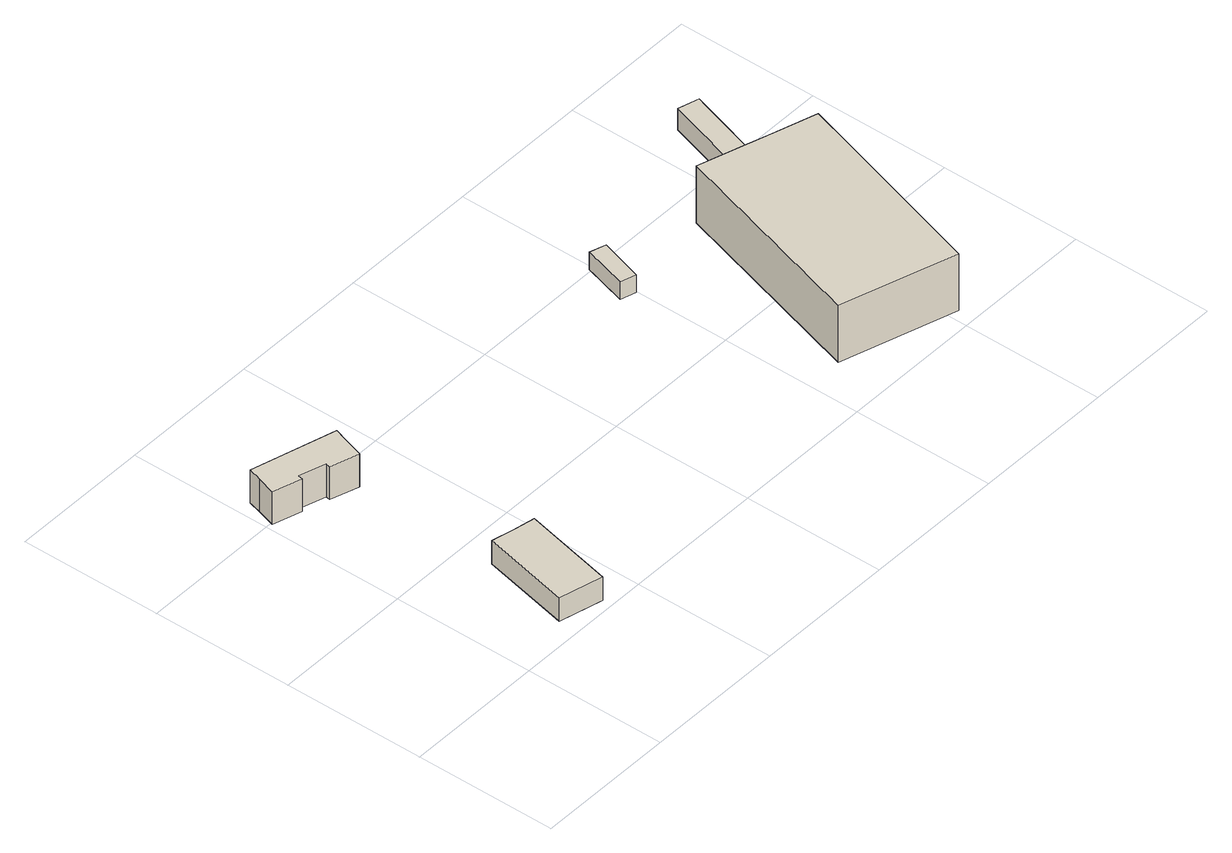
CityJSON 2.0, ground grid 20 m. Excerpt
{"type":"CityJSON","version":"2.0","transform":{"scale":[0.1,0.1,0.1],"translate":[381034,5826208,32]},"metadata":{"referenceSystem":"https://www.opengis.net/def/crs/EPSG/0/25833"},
"CityObjects":{
"building1":{"type":"Building","attributes":{"Gemeindeschluessel":"11000012","BezugspunktDach":"2200","function":"31001_2741","measuredHeight":3.97,"storeysAboveGround":1},"address":[{"country":"Germany","locality":"Berlin","thoroughfareNumber":"103 (5)","thoroughfareName":"Schwarzer Weg"}],"geometry":[{"type":"Solid","lod":"1","boundaries":[[[[0,1,2,3,4]],[[5,6,7,8,9]],[[5,9,4,3]],[[6,5,3,2]],[[7,6,2,1]],[[8,7,1,0]],[[9,8,0,4]]]]}]},
"building2":{"type":"Building","attributes":{"Gemeindeschluessel":"11000012","BezugspunktDach":"2200","function":"31001_1313","measuredHeight":6.67,"storeysAboveGround":1},"address":[{"country":"Germany","locality":"Berlin","thoroughfareNumber":"103 (6)","thoroughfareName":"Schwarzer Weg"}],"geometry":[{"type":"Solid","lod":"1","boundaries":[[[[10,11,12,13,14,15,16,17,18,19]],[[20,21,22,23,24,25,26,27,28,29]],[[20,29,19,18]],[[21,20,18,17]],[[22,21,17,16]],[[23,22,16,15]],[[24,23,15,14]],[[25,24,14,13]],[[26,25,13,12]],[[27,26,12,11]],[[28,27,11,10]],[[29,28,10,19]]]]}]},
"building3":{"type":"Building","attributes":{"Gemeindeschluessel":"11000012","BezugspunktDach":"2200","function":"31001_2523","measuredHeight":2.72,"storeysAboveGround":1},"address":[{"country":"Germany","locality":"Berlin","thoroughfareNumber":"103 (7)","thoroughfareName":"Schwarzer Weg"}],"geometry":[{"type":"Solid","lod":"1","boundaries":[[[[30,31,32,33]],[[34,35,36,37]],[[34,37,33,32]],[[35,34,32,31]],[[36,35,31,30]],[[37,36,30,33]]]]}]},
"building4":{"type":"Building","attributes":{"Gemeindeschluessel":"11000012","BezugspunktDach":"2200","function":"31001_3021","measuredHeight":8.73,"storeysAboveGround":2},"address":[{"country":"Germany","locality":"Berlin","thoroughfareNumber":"103 (4)","thoroughfareName":"Schwarzer Weg"}],"geometry":[{"type":"Solid","lod":"1","boundaries":[[[[38,39,40,41,42,43]],[[44,45,46,47,48,49]],[[44,49,43,42]],[[45,44,42,41]],[[46,45,41,40]],[[47,46,40,39]],[[48,47,39,38]],[[49,48,38,43]]]]}]},
"building5":{"type":"Building","attributes":{"Gemeindeschluessel":"11000012","BezugspunktDach":"2200","function":"51009_1610","measuredHeight":3.31,"storeysAboveGround":0},"address":[{"country":"Germany","locality":"Berlin"}],"geometry":[{"type":"Solid","lod":"1","boundaries":[[[[50,51,52,53]],[[54,55,56,57]],[[54,57,53,52]],[[55,54,52,51]],[[56,55,51,50]],[[57,56,50,53]]]]}]}
},
"vertices":[
[146,9,48],[175,137,48],[144,143,48],[113,150,48],[85,24,48],[113,150,12],[144,143,12],[175,137,12],[146,9,12],[85,24,12],
[49,385,56],[50,392,56],[87,380,56],[86,374,56],[126,362,56],[134,388,56],[141,409,56],[22,442,56],[17,423,56],[9,397,56],[17,423,5],[22,442,5],[141,409,5],[134,388,5],[126,362,5],[86,374,5],[87,380,5],[50,392,5],[49,385,5],[9,397,5],
[593,330,39],[612,391,39],[589,398,39],[571,336,39],[589,398,12],[612,391,12],[593,330,12],[571,336,12],
[810,20,99],[897,306,99],[831,326,99],[802,335,99],[734,356,99],[649,69,99],[734,356,11],[802,335,11],[831,326,11],[897,306,11],[810,20,11],[649,69,11],
[831,326,46],[875,469,46],[846,477,46],[802,335,46],[846,477,13],[875,469,13],[831,326,13],[802,335,13]
]}
